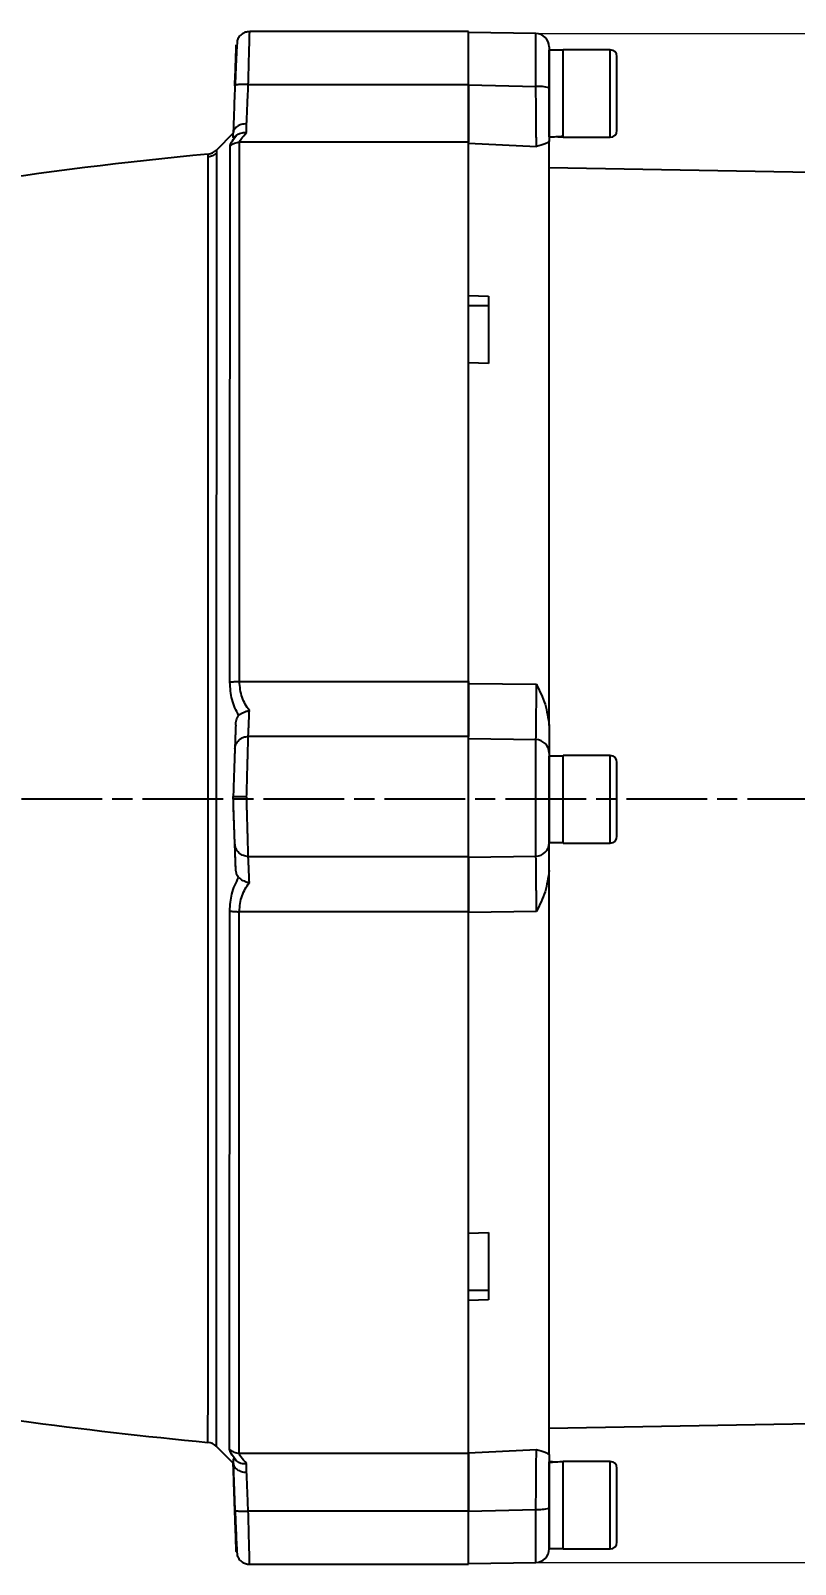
# Model space of a CAD drawing. Header units: millimetres. Extents: x 2063 to 4500, y 825 to 2548.
# Drawn here: x 3894.7 to 4008.5, y 2135.4 to 2363.5 of the extents above; entities that cross this region are included whole.
import ezdxf

# ---------------------------------------------------------------- set-up
doc = ezdxf.new("R2010")
doc.units = ezdxf.units.MM
doc.linetypes.add('AM_ISO08W050', pattern=[18, 12, -1.5, 3, -1.5])
doc.layers.add('AM_5', color=3, linetype='Continuous', lineweight=25)
doc.layers.add('AM_7', color=4, linetype='AM_ISO08W050', lineweight=25)
doc.styles.add('SLDTEXTSTYLE1', font='txt.shx', dxfattribs={"width": 0.7, "bigfont": 'gbcbig.shx'})
doc.dimstyles.new('SLDDIMSTYLE12$0', dxfattribs={"dimtxt": 12, "dimasz": 10, "dimexe": 0, "dimexo": 0.0625, "dimgap": 0.875, "dimtad": 1, "dimdec": 1, "dimlfac": 1.8, "dimrnd": 1e-09, "dimzin": 12, "dimdsep": 46, "dimtxsty": 'SLDTEXTSTYLE1', "dimcen": 0.09, "dimdle": 8.16, "dimclrd": 3, "dimclre": 3, "dimadec": 0, "dimazin": 3, "dimtfac": 1, "dimtdec": 1, "dimtofl": 0, "dimtmove": 0, "dimatfit": 3, "dimfxl": 0, "dimfrac": 2, "dimtolj": 1, "dimlwd": 5, "dimlwe": 5, "dimarcsym": 0})

# ---------------------------------------------------------------- blocks, each defined once
blk = doc.blocks.new('*D52')
at = {"layer": 'AM_5', "color": 3, "lineweight": 5, "transparency": 16777216}
blk.add_line((3969.92, 2363.07), (4157.49, 2363.07), dxfattribs=at)
at = {"layer": 'AM_5', "color": 3, "linetype": 'Continuous', "lineweight": 5, "transparency": 16777216}
for p, q in [((4157.49, 2353.07), (4157.49, 2145.64)), ((3969.92, 2135.64), (4157.49, 2135.64))]:
    blk.add_line(p, q, dxfattribs=at)
at = {"layer": 'AM_5', "color": 3, "transparency": 16777216}
for points in [[(4155.82, 2353.07), (4159.15, 2353.07), (4157.49, 2363.07)], [(4155.82, 2145.64), (4159.15, 2145.64), (4157.49, 2135.64)]]:
    blk.add_solid(points, dxfattribs=at)
at = {"layer": 'Defpoints', "color": 0, "transparency": 16777216}
for p in [(3969.86, 2363.07), (3969.86, 2135.64), (4157.49, 2135.64)]:
    blk.add_point(p, dxfattribs=at)
at = {"layer": 'AM_5', "color": 0, "transparency": 16777216, "insert": (4150.61, 2249.36), "char_height": 12, "attachment_point": 5, "rotation": 90, "style": 'SLDTEXTSTYLE1'}
blk.add_mtext('\\A1;230', dxfattribs=at)

msp = doc.modelspace()

# ---------------------------------------------------------------- linework, layer by layer
at = {"color": 7, "linetype": 'Continuous', "lineweight": 25}
for p, q in [((3959.824, 2363.357), (3927.282, 2363.357)), ((3969.859, 2363.073), (3959.824, 2363.248)), ((3969.859, 2355.178), (3969.859, 2363.073)), ((3973.924, 2360.592), (3971.824, 2360.592)), ((3971.824, 2347.712), (3971.824, 2360.592)), ((3980.924, 2360.652), (3973.924, 2360.652)), ((3973.924, 2347.652), (3973.924, 2360.652)), ((3973.924, 2347.827), (3973.924, 2360.57)), ((3980.924, 2347.652), (3980.924, 2360.652)), ((3925.138, 2355.352), (3925.071, 2355.311)), ((3927.069, 2355.493), (3959.824, 2355.493)), ((3959.824, 2355.428), (3969.859, 2355.178)), ((3924.824, 2348.232), (3922.32, 2345.726)), ((3924.824, 2347.638), (3924.824, 2348.255)), ((3926.824, 2348.333), (3926.824, 2349.643)), ((3973.924, 2347.652), (3980.924, 2347.652)), ((3959.824, 2346.902), (3925.778, 2346.902)), ((3959.824, 2346.777), (3969.928, 2346.26)), ((4101.35, 2340.836), (3971.824, 2343.098)), ((3959.824, 2324.107), (3962.824, 2323.995)), ((3962.824, 2322.572), (3959.824, 2322.572)), ((3962.824, 2314), (3959.824, 2314.112)), ((3925.743, 2266.69), (3959.823, 2266.69)), ((3959.823, 2266.386), (3969.928, 2266.266)), ((3959.823, 2258.515), (3927.067, 2258.515)), ((3959.823, 2258.183), (3969.858, 2258.034)), ((3969.858, 2240.681), (3969.858, 2258.034)), ((3973.923, 2255.592), (3971.823, 2255.592)), ((3971.823, 2242.712), (3971.823, 2255.592)), ((3980.923, 2255.652), (3973.923, 2255.652)), ((3973.923, 2242.652), (3973.923, 2255.652)), ((3973.923, 2242.712), (3973.923, 2255.592)), ((3980.923, 2242.652), (3980.923, 2255.652)), ((3924.823, 2249.597), (3924.823, 2249.569)), ((3971.823, 2242.712), (3973.923, 2242.712)), ((3973.923, 2242.652), (3980.923, 2242.652)), ((3927.067, 2240.654), (3959.823, 2240.654)), ((3959.823, 2240.532), (3969.858, 2240.681)), ((3959.823, 2232.442), (3925.729, 2232.443)), ((3969.928, 2232.449), (3959.823, 2232.33)), ((3959.823, 2184.603), (3962.823, 2184.715)), ((3962.823, 2174.72), (3959.823, 2174.608)), ((3959.823, 2169.434), (3959.823, 2174.608)), ((3959.94, 2176.143), (3962.823, 2176.143)), ((3971.823, 2155.617), (4101.349, 2157.877)), ((3921.075, 2153.501), (3921.075, 2153.501)), ((3922.297, 2152.929), (3924.828, 2150.394)), ((3922.301, 2152.925), (3924.823, 2150.4)), ((3922.301, 2152.925), (3922.302, 2152.923)), ((3925.694, 2151.887), (3959.823, 2151.887)), ((3959.823, 2151.938), (3969.927, 2152.455)), ((3924.823, 2151.028), (3924.823, 2150.425)), ((3924.823, 2150.404), (3924.823, 2150.425)), ((3924.823, 2150.381), (3924.823, 2150.401)), ((3924.823, 2150.4), (3924.823, 2150.4)), ((3924.823, 2150.4), (3924.823, 2150.4)), ((3924.823, 2150.374), (3924.823, 2150.381)), ((3971.823, 2150.477), (3971.823, 2150.592)), ((3971.823, 2137.712), (3971.823, 2150.477)), ((3980.923, 2150.652), (3973.923, 2150.652)), ((3973.923, 2144.152), (3973.923, 2150.652)), ((3973.923, 2137.712), (3973.923, 2150.59)), ((3980.923, 2144.152), (3980.923, 2150.652)), ((3925.067, 2143.435), (3925.134, 2143.394)), ((3959.823, 2143.26), (3927.065, 2143.261)), ((3959.823, 2143.287), (3969.858, 2143.537)), ((3969.858, 2135.642), (3969.858, 2143.537)), ((3973.923, 2137.652), (3973.923, 2144.152)), ((3980.923, 2137.652), (3980.923, 2144.152)), ((3971.823, 2137.712), (3973.923, 2137.712)), ((3959.823, 2135.467), (3969.858, 2135.642)), ((3973.923, 2137.652), (3980.923, 2137.652)), ((3927.279, 2135.358), (3959.823, 2135.358))]:
    msp.add_line(p, q, dxfattribs=at)
at = {"color": 7, "linetype": 'Continuous', "lineweight": 25, "flags": 128}
msp.add_lwpolyline([(3926.823, 2149.057), (3926.823, 2149.236), (3926.823, 2149.41), (3926.823, 2149.58), (3926.823, 2149.745), (3926.823, 2149.905), (3926.823, 2150.06), (3926.823, 2150.209), (3926.823, 2150.353)], dxfattribs=at)
at = {"color": 7, "linetype": 'Continuous', "lineweight": 25}
for centre, radius, start, end in [((3969.824, 2361.073), 2, 359.99969, 88.99969), ((3980.924, 2359.652), 1, 359.99969, 89.99969), ((3970.34, 2349.849), 5.35, 73.89589, 95.15802), ((3980.924, 2348.652), 1, 269.99969, 359.99969), ((3920.904, 2347.139), 2, 275.4893, 315.06662), ((3983.934, 1691.263), 656.897, 95.489386, 101.924805), ((3969.828, 2256.039), 1.995, 0.12453, 89.12989), ((3980.923, 2254.652), 1, 359.99969, 89.99969), ((3969.828, 2242.676), 1.995, 270.86948, 359.87485), ((3980.923, 2243.652), 1, 269.99969, 359.99969), ((3982.646, 2807.506), 656.897, 259.692209, 264.621686), ((3920.887, 2151.51), 2, 45.01628, 84.62182), ((3920.887, 2151.51), 2, 44.96902, 84.62197), ((3980.923, 2149.652), 1, 359.99969, 89.99969), ((3970.339, 2148.866), 5.35, 264.84135, 286.10349), ((3980.923, 2138.652), 1, 269.99969, 359.99969), ((3969.823, 2137.642), 2, 270.99969, 359.99969)]:
    msp.add_arc(centre, radius, start, end, dxfattribs=at)
for centre, major_axis, ratio, start_param, end_param in [((3971.824, 2354.152), (11.154, 0), 0.5773503, 4.712389, 4.9017857), ((3973.924, 2354.152), (11.154, 0), 0.5773503, 4.6181163, 4.712389), ((3924.946, 2245.854), (-3.458, 99.039), 0.0000745, 4.6429335, 4.7499054), ((3921.486, 2245.976), (-3.337, 95.576), 0.0000745, 3.1448209, 3.1516235), ((3971.823, 2144.152), (11.154, 0), 0.5773503, 1.4765235, 1.5707963), ((3973.923, 2144.152), (11.154, 0), 0.5773503, 1.5707963, 1.760193)]:
    msp.add_ellipse(centre, major_axis=major_axis, ratio=ratio, start_param=start_param, end_param=end_param, dxfattribs=at)
for points, knots in [([(3925.448, 2362.152), (3925.432, 2362.026), (3925.4, 2361.777), (3925.316, 2360.205), (3925.215, 2358.007), (3925.141, 2356.235), (3925.104, 2355.354)], [0, 0, 0, 0, 0.254696, 0.5062842, 0.7546307, 1, 1, 1, 1]), ([(3925.172, 2358.195), (3925.182, 2358.464), (3925.218, 2359.508), (3925.253, 2360.505), (3925.28, 2361.279), (3925.282, 2361.35), (3925.283, 2361.392)], [0, 0, 0, 0, 0.1366129, 0.5304212, 0.7239462, 1, 1, 1, 1]), ([(3927.361, 2363.356), (3927.174, 2363.348), (3926.783, 2363.331), (3926.227, 2363.089), (3925.741, 2362.694), (3925.544, 2362.328), (3925.446, 2362.147)], [0, 0, 0, 0, 0.2333499, 0.484891, 0.744508, 1, 1, 1, 1]), ([(3927.069, 2355.493), (3927.085, 2356.093), (3927.116, 2357.232), (3927.167, 2359.125), (3927.208, 2360.601), (3927.237, 2361.661), (3927.253, 2362.268), (3927.274, 2363.01), (3927.288, 2363.522), (3927.283, 2363.334), (3927.282, 2363.323)], [0, 0, 0, 0, 0.1406686, 0.2673929, 0.4783479, 0.5663563, 0.6529404, 0.7381007, 0.9838874, 1, 1, 1, 1]), ([(3959.824, 2355.493), (3959.824, 2356.556), (3959.824, 2358.681), (3959.824, 2361.25), (3959.824, 2363.019), (3959.824, 2363.242), (3959.824, 2363.354)], [0, 0, 0, 0, 0.25036608, 0.50073216, 0.75109823, 1, 1, 1, 1]), ([(3981.924, 2354.152), (3981.924, 2354.844), (3981.924, 2355.908), (3981.924, 2357.189), (3981.924, 2358.07), (3981.924, 2358.78), (3981.924, 2359.466), (3981.924, 2359.579), (3981.924, 2359.652)], [0, 0, 0, 0, 0.2394568, 0.3683607, 0.5, 0.6316393, 0.7605432, 1, 1, 1, 1]), ([(3925.07, 2355.281), (3925.096, 2356.022), (3925.133, 2357.076), (3925.163, 2357.939), (3925.172, 2358.195)], [0, 0, 0, 0, 0.7030079, 1, 1, 1, 1]), ([(3925.07, 2355.311), (3925.052, 2354.789), (3925.017, 2353.773), (3924.967, 2352.351), (3924.899, 2350.404), (3924.855, 2349.159), (3924.824, 2348.273)], [0, 0, 0, 0, 0.1983107, 0.386023, 0.5632417, 1, 1, 1, 1]), ([(3927.069, 2355.493), (3926.818, 2355.498), (3926.433, 2355.507), (3925.968, 2355.491), (3925.648, 2355.47), (3925.393, 2355.438), (3925.189, 2355.4), (3925.155, 2355.368), (3925.138, 2355.352)], [0, 0, 0, 0, 0.2702959, 0.4157421, 0.5642569, 0.7127719, 0.8582187, 1, 1, 1, 1]), ([(3926.824, 2349.643), (3926.856, 2350.392), (3926.907, 2351.589), (3926.992, 2353.642), (3927.043, 2354.856), (3927.069, 2355.493)], [0, 0, 0, 0, 0.442556, 0.7070771, 1, 1, 1, 1]), ([(3959.824, 2346.777), (3959.824, 2347.058), (3959.824, 2347.62), (3959.824, 2349.638), (3959.824, 2352.288), (3959.824, 2354.38), (3959.824, 2355.428)], [0, 0, 0, 0, 0.2500466, 0.4994486, 0.7493959, 1, 1, 1, 1]), ([(3969.928, 2346.26), (3969.928, 2346.535), (3969.927, 2346.906), (3969.922, 2347.861), (3969.917, 2348.539), (3969.912, 2349.354), (3969.902, 2350.373), (3969.889, 2351.684), (3969.876, 2353.314), (3969.865, 2354.537), (3969.859, 2355.178)], [0, 0, 0, 0, 0.24428957, 0.32903605, 0.41448985, 0.50012501, 0.59799237, 0.71577027, 0.85107242, 1, 1, 1, 1]), ([(3971.824, 2354.99), (3971.824, 2354.23), (3971.824, 2352.715), (3971.824, 2350.587), (3971.824, 2348.63), (3971.824, 2347.565), (3971.824, 2347.031)], [0, 0, 0, 0, 0.2507669, 0.5000113, 0.749245, 1, 1, 1, 1]), ([(3981.924, 2348.652), (3981.924, 2348.726), (3981.924, 2348.839), (3981.924, 2349.524), (3981.924, 2350.234), (3981.924, 2351.115), (3981.924, 2352.396), (3981.924, 2353.46), (3981.924, 2354.152)], [0, 0, 0, 0, 0.2394568, 0.3683607, 0.5, 0.6316393, 0.7605432, 1, 1, 1, 1]), ([(3924.363, 2346.324), (3924.403, 2346.487), (3924.488, 2346.827), (3925.011, 2347.527), (3925.284, 2347.893)], [0, 0, 0, 0, 0.4772622, 1, 1, 1, 1]), ([(3926.824, 2349.643), (3926.679, 2349.638), (3926.391, 2349.628), (3925.965, 2349.527), (3925.58, 2349.362), (3925.266, 2349.144), (3925.033, 2348.891), (3924.867, 2348.601), (3924.839, 2348.385), (3924.824, 2348.273)], [0, 0, 0, 0, 0.14037969, 0.27934696, 0.43421745, 0.57550646, 0.70514845, 0.84665009, 1, 1, 1, 1]), ([(3925.284, 2347.893), (3925.229, 2347.844), (3925.097, 2347.729), (3924.931, 2347.616), (3924.838, 2347.587), (3924.828, 2347.623), (3924.824, 2347.638)], [0, 0, 0, 0, 0.1458908, 0.3468199, 0.7287309, 1, 1, 1, 1]), ([(3925.284, 2347.893), (3925.381, 2347.969), (3925.581, 2348.127), (3925.944, 2348.27), (3926.363, 2348.356), (3926.657, 2348.341), (3926.824, 2348.333)], [0, 0, 0, 0, 0.2395315, 0.4944886, 0.7142619, 1, 1, 1, 1]), ([(3925.778, 2346.902), (3925.831, 2347.059), (3925.938, 2347.375), (3926.527, 2348.012), (3926.824, 2348.333)], [0, 0, 0, 0, 0.4963659, 1, 1, 1, 1]), ([(3922.32, 2345.716), (3922.32, 2345.721), (3922.32, 2345.726), (3922.32, 2345.275), (3922.32, 2345.271)], [0, 0, 0, 0, 0.9916131, 1, 1, 1, 1]), ([(3924.329, 2266.588), (3924.33, 2269.323), (3924.332, 2274.699), (3924.335, 2282.413), (3924.338, 2289.645), (3924.341, 2296.365), (3924.344, 2302.567), (3924.347, 2309.126), (3924.35, 2315.784), (3924.353, 2322.253), (3924.356, 2327.692), (3924.358, 2332.192), (3924.36, 2335.851), (3924.361, 2338.776), (3924.362, 2341.068), (3924.363, 2342.986), (3924.364, 2344.488), (3924.364, 2345.6), (3924.363, 2346.106), (3924.363, 2346.324)], [0, 0, 0, 0, 0.069544, 0.1366662, 0.2013664, 0.2636441, 0.3234991, 0.380931, 0.462516, 0.5386511, 0.6093347, 0.6745656, 0.7343428, 0.7886652, 0.8375319, 0.880942, 0.9303299, 0.9700165, 1, 1, 1, 1]), ([(3924.363, 2346.324), (3924.461, 2346.41), (3924.657, 2346.583), (3925.01, 2346.763), (3925.388, 2346.881), (3925.649, 2346.895), (3925.778, 2346.902)], [0, 0, 0, 0, 0.24911197, 0.50206826, 0.75396005, 1, 1, 1, 1]), ([(3925.743, 2266.69), (3925.745, 2269.646), (3925.747, 2275.494), (3925.751, 2283.92), (3925.754, 2291.9), (3925.757, 2300.178), (3925.761, 2308.542), (3925.764, 2316.714), (3925.767, 2323.88), (3925.77, 2330.039), (3925.772, 2335.212), (3925.774, 2339.442), (3925.776, 2342.76), (3925.777, 2345.293), (3925.777, 2346.373), (3925.778, 2346.902)], [0, 0, 0, 0, 0.0747451, 0.1478589, 0.2193413, 0.2891922, 0.3797685, 0.467446, 0.5522244, 0.6341035, 0.7130829, 0.7891626, 0.8623421, 0.9326213, 1, 1, 1, 1]), ([(3959.824, 2334.245), (3959.824, 2334.333), (3959.824, 2336.049), (3959.824, 2338.764), (3959.824, 2342.274), (3959.824, 2345.011), (3959.824, 2346.188), (3959.824, 2346.777)], [0, 0, 0, 0, 0.0131855, 0.2598891, 0.5065928, 0.7532964, 1, 1, 1, 1]), ([(3971.824, 2347.031), (3971.678, 2346.911), (3971.386, 2346.67), (3970.416, 2346.397), (3969.928, 2346.26)], [0, 0, 0, 0, 0.4975573, 1, 1, 1, 1]), ([(3921.075, 2153.501), (3921.075, 2153.591), (3921.075, 2153.771), (3921.075, 2155.118), (3921.075, 2157.283), (3921.076, 2160.365), (3921.076, 2164.348), (3921.076, 2168.057), (3921.077, 2170.9), (3921.077, 2172.532), (3921.077, 2174.235), (3921.077, 2176.01), (3921.077, 2177.854), (3921.078, 2179.768), (3921.078, 2182.654), (3921.078, 2186.829), (3921.079, 2192.693), (3921.08, 2199.558), (3921.081, 2206.503), (3921.082, 2213.275), (3921.082, 2219.645), (3921.083, 2226.495), (3921.083, 2233.807), (3921.084, 2241.553), (3921.085, 2249.568), (3921.086, 2257.573), (3921.086, 2265.288), (3921.087, 2272.573), (3921.088, 2279.4), (3921.088, 2285.751), (3921.089, 2291.837), (3921.09, 2297.608), (3921.09, 2303.02), (3921.091, 2306.88), (3921.091, 2309.435), (3921.091, 2310.88), (3921.092, 2312.266), (3921.092, 2313.594), (3921.092, 2314.865), (3921.092, 2316.081), (3921.092, 2319.198), (3921.093, 2323.922), (3921.093, 2329.647), (3921.094, 2334.491), (3921.094, 2338.436), (3921.095, 2341.482), (3921.095, 2343.613), (3921.095, 2344.923), (3921.095, 2345.073), (3921.095, 2345.148)], [0, 0, 0, 0, 0.0296529, 0.0597596, 0.0903203, 0.121335, 0.1528036, 0.1847262, 0.1939339, 0.2031788, 0.2124607, 0.2217798, 0.231136, 0.2405293, 0.2499597, 0.2723294, 0.297237, 0.3246821, 0.3546643, 0.3760668, 0.3985975, 0.4222564, 0.4470433, 0.4729582, 0.5000012, 0.5269362, 0.5527631, 0.5774817, 0.6010919, 0.6235936, 0.6449867, 0.6676297, 0.6888821, 0.7087436, 0.7151195, 0.7213375, 0.7273978, 0.7333003, 0.739045, 0.7446319, 0.750061, 0.7827354, 0.8150007, 0.8468569, 0.878304, 0.9093419, 0.9399706, 0.97019, 1, 1, 1, 1]), ([(3922.326, 2345.281), (3922.147, 2345.13), (3921.788, 2344.829), (3921.326, 2344.742), (3921.095, 2344.699)], [0, 0, 0, 0, 0.4999289, 1, 1, 1, 1]), ([(3922.32, 2345.271), (3922.32, 2344.883), (3922.32, 2344.103), (3922.319, 2341.775), (3922.319, 2338.618), (3922.319, 2334.584), (3922.318, 2329.734), (3922.318, 2324.109), (3922.317, 2317.764), (3922.316, 2310.761), (3922.316, 2303.167), (3922.315, 2295.054), (3922.314, 2286.501), (3922.313, 2277.591), (3922.312, 2268.408), (3922.311, 2259.042), (3922.31, 2249.583), (3922.309, 2240.12), (3922.309, 2230.747), (3922.308, 2221.552), (3922.307, 2212.625), (3922.306, 2204.05), (3922.305, 2195.912), (3922.304, 2188.287), (3922.304, 2181.25), (3922.303, 2174.868), (3922.303, 2169.203), (3922.302, 2164.309), (3922.302, 2160.233), (3922.301, 2157.011), (3922.301, 2154.695), (3922.301, 2153.223), (3922.301, 2153.024), (3922.301, 2152.925)], [0, 0, 0, 0, 0.0319997, 0.0642664, 0.0965331, 0.1287997, 0.1610664, 0.1933331, 0.2255998, 0.2578664, 0.2901331, 0.3223998, 0.3546665, 0.3869332, 0.4191998, 0.4514665, 0.4837332, 0.5159999, 0.5482665, 0.5805332, 0.6127999, 0.6450666, 0.6773332, 0.7095999, 0.7418666, 0.7741333, 0.8063999, 0.8386666, 0.8709333, 0.9032, 0.9354666, 0.9677333, 1, 1, 1, 1]), ([(3959.824, 2324.107), (3959.824, 2326.052), (3959.824, 2328.095), (3959.824, 2329.795), (3959.824, 2329.876)], [0, 0, 0, 0, 0.9523312, 1, 1, 1, 1]), ([(3959.824, 2314.024), (3959.824, 2315.287), (3959.824, 2318.302), (3959.824, 2321.002), (3959.824, 2322.572)], [0, 0, 0, 0, 0.41880945, 1, 1, 1, 1]), ([(3924.329, 2266.588), (3924.425, 2266.603), (3924.621, 2266.633), (3924.973, 2266.665), (3925.352, 2266.686), (3925.614, 2266.689), (3925.743, 2266.69)], [0, 0, 0, 0, 0.2475722, 0.5, 0.7524278, 1, 1, 1, 1]), ([(3925.634, 2261.626), (3925.255, 2262.385), (3924.518, 2263.86), (3924.391, 2265.697), (3924.329, 2266.588)], [0, 0, 0, 0, 0.5146876, 1, 1, 1, 1]), ([(3927.229, 2262.37), (3926.812, 2262.993), (3925.986, 2264.225), (3925.824, 2265.874), (3925.743, 2266.69)], [0, 0, 0, 0, 0.5050283, 1, 1, 1, 1]), ([(3959.823, 2258.183), (3959.823, 2258.41), (3959.823, 2258.862), (3959.823, 2260.74), (3959.823, 2263.285), (3959.823, 2265.351), (3959.823, 2266.386)], [0, 0, 0, 0, 0.25006523, 0.49944561, 0.74938637, 1, 1, 1, 1]), ([(3969.858, 2258.034), (3969.864, 2258.131), (3969.875, 2258.315), (3969.887, 2258.917), (3969.898, 2259.532), (3969.905, 2260.074), (3969.917, 2261.169), (3969.926, 2263.128), (3969.927, 2265.235), (3969.928, 2266.266)], [0, 0, 0, 0, 0.1490589, 0.284486, 0.365253, 0.4374072, 0.5004523, 0.7554674, 1, 1, 1, 1]), ([(3969.928, 2266.266), (3970.415, 2265.295), (3971.385, 2263.362), (3971.678, 2261.215), (3971.823, 2260.147)], [0, 0, 0, 0, 0.5024427, 1, 1, 1, 1]), ([(3925.193, 2260.166), (3925.214, 2260.436), (3925.245, 2260.84), (3925.409, 2261.317), (3925.54, 2261.531), (3925.619, 2261.611), (3925.634, 2261.626)], [0, 0, 0, 0, 0.5019977, 0.7519527, 0.9535485, 1, 1, 1, 1]), ([(3925.634, 2261.626), (3925.732, 2261.709), (3925.934, 2261.882), (3926.325, 2262.096), (3926.765, 2262.271), (3927.074, 2262.337), (3927.229, 2262.37)], [0, 0, 0, 0, 0.2386671, 0.4926942, 0.7442037, 1, 1, 1, 1]), ([(3927.067, 2258.515), (3927.072, 2258.625), (3927.082, 2258.849), (3927.116, 2259.651), (3927.163, 2260.793), (3927.207, 2261.838), (3927.229, 2262.37)], [0, 0, 0, 0, 0.2356127, 0.4808109, 0.7356041, 1, 1, 1, 1]), ([(3925.193, 2260.166), (3925.178, 2259.714), (3925.146, 2258.808), (3925.109, 2257.762), (3925.081, 2256.957), (3925.073, 2256.719), (3925.068, 2256.6)], [0, 0, 0, 0, 0.2423696, 0.4853152, 0.7431963, 1, 1, 1, 1]), ([(3971.823, 2260.147), (3971.823, 2259.594), (3971.823, 2258.493), (3971.823, 2257.273), (3971.823, 2256.387), (3971.823, 2256.158), (3971.823, 2256.043)], [0, 0, 0, 0, 0.250755, 0.4999887, 0.7492331, 1, 1, 1, 1]), ([(3925.068, 2256.6), (3925.062, 2256.406), (3925.048, 2256.02), (3924.99, 2254.36), (3924.912, 2252.15), (3924.853, 2250.448), (3924.823, 2249.597)], [0, 0, 0, 0, 0.2501088, 0.5000493, 0.7500207, 1, 1, 1, 1]), ([(3925.068, 2256.6), (3925.104, 2256.844), (3925.177, 2257.35), (3925.645, 2257.994), (3926.309, 2258.435), (3926.821, 2258.489), (3927.067, 2258.515)], [0, 0, 0, 0, 0.2409388, 0.5005407, 0.7598409, 1, 1, 1, 1]), ([(3926.825, 2249.601), (3926.845, 2250.347), (3926.879, 2251.602), (3926.935, 2253.654), (3926.993, 2255.804), (3927.047, 2257.795), (3927.061, 2258.28), (3927.067, 2258.515)], [0, 0, 0, 0, 0.17216565, 0.28957594, 0.50053694, 0.75812355, 1, 1, 1, 1]), ([(3959.823, 2245.152), (3959.823, 2245.563), (3959.823, 2246.877), (3959.823, 2249.622), (3959.823, 2252.853), (3959.823, 2255.671), (3959.823, 2257.777), (3959.823, 2258.269), (3959.823, 2258.515)], [0, 0, 0, 0, 0.0834594, 0.2667675, 0.4500756, 0.6333838, 0.8166919, 1, 1, 1, 1]), ([(3981.923, 2243.652), (3981.923, 2243.726), (3981.923, 2243.839), (3981.923, 2244.524), (3981.923, 2245.234), (3981.923, 2246.115), (3981.923, 2247.396), (3981.923, 2249.152), (3981.923, 2250.908), (3981.923, 2252.189), (3981.923, 2253.07), (3981.923, 2253.78), (3981.923, 2254.466), (3981.923, 2254.579), (3981.923, 2254.652)], [0, 0, 0, 0, 0.1197284, 0.1841803, 0.25, 0.3158197, 0.3802716, 0.5, 0.6197284, 0.6841803, 0.75, 0.8158197, 0.8802716, 1, 1, 1, 1]), ([(3924.823, 2249.597), (3924.843, 2249.598), (3924.876, 2249.599), (3925.094, 2249.6), (3925.362, 2249.6), (3925.707, 2249.6), (3926.188, 2249.6), (3926.574, 2249.601), (3926.825, 2249.601)], [0, 0, 0, 0, 0.2060336, 0.3367467, 0.4847907, 0.6326865, 0.7619928, 1, 1, 1, 1]), ([(3925.068, 2242.568), (3925.061, 2242.767), (3925.048, 2243.164), (3924.989, 2244.838), (3924.912, 2247.052), (3924.853, 2248.749), (3924.823, 2249.597)], [0, 0, 0, 0, 0.2517027, 0.5016332, 0.7507978, 1, 1, 1, 1]), ([(3927.067, 2240.654), (3927.06, 2240.895), (3927.047, 2241.391), (3926.993, 2243.401), (3926.935, 2245.559), (3926.878, 2247.608), (3926.845, 2248.858), (3926.825, 2249.601)], [0, 0, 0, 0, 0.2427621, 0.5013465, 0.7114494, 0.8284362, 1, 1, 1, 1]), ([(3971.823, 2238.568), (3971.823, 2239.121), (3971.823, 2240.222), (3971.823, 2241.442), (3971.823, 2242.328), (3971.823, 2242.557), (3971.823, 2242.672)], [0, 0, 0, 0, 0.250755, 0.4999887, 0.7492331, 1, 1, 1, 1]), ([(3927.067, 2240.654), (3926.821, 2240.68), (3926.309, 2240.735), (3925.645, 2241.175), (3925.177, 2241.818), (3925.104, 2242.325), (3925.068, 2242.568)], [0, 0, 0, 0, 0.2401596, 0.4994595, 0.7590609, 1, 1, 1, 1]), ([(3925.193, 2238.981), (3925.177, 2239.443), (3925.145, 2240.368), (3925.108, 2241.417), (3925.081, 2242.21), (3925.072, 2242.449), (3925.068, 2242.568)], [0, 0, 0, 0, 0.2474466, 0.4951672, 0.7474842, 1, 1, 1, 1]), ([(3927.229, 2236.782), (3927.206, 2237.315), (3927.163, 2238.36), (3927.116, 2239.506), (3927.081, 2240.313), (3927.072, 2240.542), (3927.067, 2240.654)], [0, 0, 0, 0, 0.26432, 0.5190878, 0.7643113, 1, 1, 1, 1]), ([(3959.823, 2232.33), (3959.823, 2233.362), (3959.823, 2235.424), (3959.823, 2237.968), (3959.823, 2239.849), (3959.823, 2240.304), (3959.823, 2240.532)], [0, 0, 0, 0, 0.2500466, 0.4994486, 0.7493959, 1, 1, 1, 1]), ([(3969.928, 2232.449), (3969.927, 2233.483), (3969.926, 2234.876), (3969.921, 2236.41), (3969.917, 2237.29), (3969.911, 2238.129), (3969.901, 2238.955), (3969.889, 2239.738), (3969.875, 2240.4), (3969.864, 2240.584), (3969.858, 2240.681)], [0, 0, 0, 0, 0.2442896, 0.329036, 0.4144898, 0.500125, 0.5979924, 0.7157703, 0.8510724, 1, 1, 1, 1]), ([(3925.632, 2237.528), (3925.569, 2237.604), (3925.42, 2237.784), (3925.249, 2238.294), (3925.215, 2238.714), (3925.193, 2238.981)], [0, 0, 0, 0, 0.2096697, 0.4969081, 1, 1, 1, 1]), ([(3971.823, 2238.568), (3971.678, 2237.5), (3971.385, 2235.353), (3970.415, 2233.42), (3969.928, 2232.449)], [0, 0, 0, 0, 0.49755733, 1, 1, 1, 1]), ([(3924.314, 2232.543), (3924.373, 2233.412), (3924.5, 2235.257), (3925.24, 2236.743), (3925.632, 2237.528)], [0, 0, 0, 0, 0.4710631, 1, 1, 1, 1]), ([(3925.632, 2237.528), (3925.72, 2237.452), (3925.904, 2237.293), (3926.242, 2237.1), (3926.682, 2236.905), (3927.018, 2236.83), (3927.229, 2236.782)], [0, 0, 0, 0, 0.2180112, 0.4512605, 0.6551007, 1, 1, 1, 1]), ([(3925.729, 2232.443), (3925.811, 2233.263), (3925.976, 2234.919), (3926.808, 2236.157), (3927.229, 2236.782)], [0, 0, 0, 0, 0.4949431, 1, 1, 1, 1]), ([(3924.279, 2152.464), (3924.28, 2153.005), (3924.28, 2154.11), (3924.281, 2156.684), (3924.283, 2160.041), (3924.285, 2164.305), (3924.287, 2169.504), (3924.289, 2175.678), (3924.293, 2182.842), (3924.296, 2190.995), (3924.3, 2199.322), (3924.303, 2207.55), (3924.306, 2215.471), (3924.31, 2223.824), (3924.313, 2229.616), (3924.314, 2232.543)], [0, 0, 0, 0, 0.0678553, 0.1385233, 0.2120041, 0.2882979, 0.3674046, 0.4493245, 0.5340576, 0.6216041, 0.7119641, 0.781597, 0.8528139, 0.9256148, 1, 1, 1, 1]), ([(3924.314, 2232.543), (3924.412, 2232.529), (3924.608, 2232.498), (3924.962, 2232.467), (3925.34, 2232.446), (3925.6, 2232.444), (3925.729, 2232.443)], [0, 0, 0, 0, 0.2497399, 0.5029105, 0.7545831, 1, 1, 1, 1]), ([(3925.694, 2151.887), (3925.695, 2152.426), (3925.695, 2153.529), (3925.696, 2156.096), (3925.698, 2159.448), (3925.7, 2163.711), (3925.702, 2168.918), (3925.705, 2175.109), (3925.708, 2182.306), (3925.711, 2190.507), (3925.715, 2198.895), (3925.718, 2207.193), (3925.721, 2215.189), (3925.725, 2223.628), (3925.727, 2229.483), (3925.729, 2232.443)], [0, 0, 0, 0, 0.067352, 0.1376094, 0.210772, 0.2868395, 0.3658117, 0.4476884, 0.5324692, 0.620154, 0.7107424, 0.7806056, 0.8521029, 0.9252344, 1, 1, 1, 1]), ([(3959.823, 2176.143), (3959.823, 2177.713), (3959.823, 2180.413), (3959.823, 2183.428), (3959.823, 2184.691)], [0, 0, 0, 0, 0.5811906, 1, 1, 1, 1]), ([(3959.823, 2151.938), (3959.823, 2152.525), (3959.823, 2153.699), (3959.823, 2156.463), (3959.823, 2159.794), (3959.823, 2162.59), (3959.823, 2163.941)], [0, 0, 0, 0, 0.2540651, 0.5081301, 0.7621952, 1, 1, 1, 1]), ([(3925.274, 2150.782), (3924.979, 2151.175), (3924.415, 2151.925), (3924.323, 2152.29), (3924.279, 2152.464)], [0, 0, 0, 0, 0.5227417, 1, 1, 1, 1]), ([(3924.279, 2152.464), (3924.376, 2152.379), (3924.572, 2152.207), (3924.924, 2152.026), (3925.303, 2151.908), (3925.565, 2151.894), (3925.694, 2151.887)], [0, 0, 0, 0, 0.2475715, 0.5, 0.7524285, 1, 1, 1, 1]), ([(3926.823, 2150.353), (3926.503, 2150.697), (3925.869, 2151.379), (3925.752, 2151.718), (3925.694, 2151.887)], [0, 0, 0, 0, 0.5038209, 1, 1, 1, 1]), ([(3959.823, 2143.287), (3959.823, 2144.333), (3959.823, 2146.421), (3959.823, 2149.07), (3959.823, 2151.091), (3959.823, 2151.655), (3959.823, 2151.938)], [0, 0, 0, 0, 0.2500652, 0.4994456, 0.7493864, 1, 1, 1, 1]), ([(3969.858, 2143.537), (3969.863, 2144.178), (3969.875, 2145.401), (3969.887, 2146.881), (3969.897, 2147.969), (3969.905, 2148.736), (3969.916, 2150.023), (3969.925, 2151.603), (3969.927, 2152.175), (3969.927, 2152.455)], [0, 0, 0, 0, 0.1490589, 0.284486, 0.365253, 0.4374072, 0.5004523, 0.7554674, 1, 1, 1, 1]), ([(3969.927, 2152.455), (3970.415, 2152.318), (3971.385, 2152.045), (3971.677, 2151.804), (3971.823, 2151.684)], [0, 0, 0, 0, 0.5024427, 1, 1, 1, 1]), ([(3971.823, 2151.684), (3971.823, 2151.15), (3971.823, 2150.085), (3971.823, 2148.128), (3971.823, 2146), (3971.823, 2144.485), (3971.823, 2143.725)], [0, 0, 0, 0, 0.250755, 0.4999887, 0.7492331, 1, 1, 1, 1]), ([(3924.823, 2151.028), (3924.836, 2151.054), (3924.855, 2151.089), (3925.018, 2150.993), (3925.145, 2150.896), (3925.241, 2150.811), (3925.274, 2150.782)], [0, 0, 0, 0, 0.5401867, 0.7445987, 0.9130344, 1, 1, 1, 1]), ([(3924.823, 2150.425), (3924.823, 2150.424), (3924.823, 2150.423), (3924.823, 2150.416), (3924.823, 2150.41), (3924.823, 2150.408)], [0, 0, 0, 0, 0.543353, 0.7777303, 1, 1, 1, 1]), ([(3924.823, 2150.408), (3924.856, 2150.236), (3924.922, 2149.888), (3925.364, 2149.438), (3925.908, 2149.181), (3926.417, 2149.07), (3926.687, 2149.061), (3926.823, 2149.057)], [0, 0, 0, 0, 0.23797151, 0.48374175, 0.73730528, 0.86766451, 1, 1, 1, 1]), ([(3924.823, 2150.408), (3924.833, 2150.13), (3924.852, 2149.577), (3924.884, 2148.657), (3924.928, 2147.407), (3924.988, 2145.684), (3925.039, 2144.214), (3925.067, 2143.435)], [0, 0, 0, 0, 0.144554, 0.2884649, 0.4330404, 0.6996445, 1, 1, 1, 1]), ([(3925.067, 2143.405), (3925.048, 2143.923), (3925.013, 2144.932), (3924.964, 2146.343), (3924.897, 2148.265), (3924.854, 2149.499), (3924.823, 2150.374)], [0, 0, 0, 0, 0.1994959, 0.3879677, 0.5656023, 1, 1, 1, 1]), ([(3925.274, 2150.782), (3925.372, 2150.706), (3925.572, 2150.55), (3925.935, 2150.411), (3926.355, 2150.326), (3926.652, 2150.343), (3926.823, 2150.353)], [0, 0, 0, 0, 0.24041229, 0.49413595, 0.70975194, 1, 1, 1, 1]), ([(3981.923, 2144.152), (3981.923, 2144.844), (3981.923, 2145.908), (3981.923, 2147.189), (3981.923, 2148.07), (3981.923, 2148.78), (3981.923, 2149.466), (3981.923, 2149.579), (3981.923, 2149.652)], [0, 0, 0, 0, 0.2394568, 0.3683607, 0.5, 0.6316393, 0.7605432, 1, 1, 1, 1]), ([(3927.065, 2143.261), (3927.039, 2143.89), (3926.989, 2145.087), (3926.905, 2147.119), (3926.854, 2148.311), (3926.823, 2149.057)], [0, 0, 0, 0, 0.2929993, 0.5575399, 1, 1, 1, 1]), ([(3925.067, 2143.435), (3925.092, 2142.694), (3925.129, 2141.64), (3925.159, 2140.776), (3925.168, 2140.52)], [0, 0, 0, 0, 0.7030079, 1, 1, 1, 1]), ([(3925.279, 2137.323), (3925.28, 2137.311), (3925.284, 2137.176), (3925.265, 2137.737), (3925.217, 2139.09), (3925.147, 2141.1), (3925.095, 2142.591), (3925.067, 2143.405)], [0, 0, 0, 0, 0.0250103, 0.2767599, 0.5516114, 0.7552959, 1, 1, 1, 1]), ([(3925.1, 2143.392), (3925.138, 2142.477), (3925.181, 2141.411), (3925.219, 2140.589), (3925.224, 2140.472)], [0, 0, 0, 0, 0.8585954, 1, 1, 1, 1]), ([(3925.134, 2143.394), (3925.151, 2143.379), (3925.185, 2143.348), (3925.389, 2143.312), (3925.644, 2143.281), (3925.965, 2143.261), (3926.429, 2143.247), (3926.814, 2143.255), (3927.065, 2143.26)], [0, 0, 0, 0, 0.14182274, 0.28726286, 0.43577111, 0.58427906, 0.72971833, 1, 1, 1, 1]), ([(3927.279, 2135.358), (3927.276, 2135.468), (3927.27, 2135.694), (3927.225, 2137.386), (3927.168, 2139.444), (3927.115, 2141.43), (3927.082, 2142.63), (3927.065, 2143.261)], [0, 0, 0, 0, 0.24257233, 0.49659086, 0.71867262, 0.85202696, 1, 1, 1, 1]), ([(3981.923, 2138.652), (3981.923, 2138.726), (3981.923, 2138.839), (3981.923, 2139.524), (3981.923, 2140.234), (3981.923, 2141.115), (3981.923, 2142.396), (3981.923, 2143.46), (3981.923, 2144.152)], [0, 0, 0, 0, 0.2394568, 0.3683607, 0.5, 0.6316393, 0.7605432, 1, 1, 1, 1]), ([(3925.168, 2140.52), (3925.178, 2140.251), (3925.214, 2139.207), (3925.249, 2138.21), (3925.276, 2137.437), (3925.278, 2137.365), (3925.279, 2137.323)], [0, 0, 0, 0, 0.1366127, 0.5304205, 0.7239453, 1, 1, 1, 1]), ([(3925.224, 2140.472), (3925.253, 2139.833), (3925.316, 2138.42), (3925.393, 2136.967), (3925.424, 2136.706), (3925.439, 2136.575)], [0, 0, 0, 0, 0.291344, 0.6435661, 1, 1, 1, 1]), ([(3925.442, 2136.569), (3925.54, 2136.388), (3925.737, 2136.022), (3926.223, 2135.627), (3926.779, 2135.384), (3927.17, 2135.368), (3927.357, 2135.36)], [0, 0, 0, 0, 0.255492, 0.515109, 0.7666501, 1, 1, 1, 1])]:
    msp.add_open_spline(points, degree=3, knots=knots, dxfattribs=at)
for points in [[(3959.824, 2355.428), (3959.824, 2356.482), (3959.824, 2358.59), (3959.824, 2361.143), (3959.824, 2362.907), (3959.824, 2363.134), (3959.824, 2363.248)], [(3971.824, 2361.073), (3971.824, 2360.984), (3971.824, 2360.806), (3971.824, 2359.427), (3971.824, 2357.435), (3971.824, 2355.805), (3971.824, 2354.99)], [(3959.824, 2355.493), (3959.824, 2354.452), (3959.824, 2352.371), (3959.824, 2349.741), (3959.824, 2347.735), (3959.824, 2347.18), (3959.824, 2346.902)], [(3959.823, 2266.69), (3959.823, 2269.984), (3959.823, 2276.572), (3959.823, 2286.125), (3959.824, 2295.308), (3959.824, 2304.011), (3959.824, 2312.148), (3959.824, 2319.632), (3959.824, 2326.388), (3959.824, 2332.342), (3959.824, 2337.441), (3959.824, 2341.605), (3959.824, 2344.885), (3959.824, 2346.23), (3959.824, 2346.902)], [(3971.823, 2260.147), (3971.823, 2263.799), (3971.823, 2271.102), (3971.823, 2281.745), (3971.824, 2291.988), (3971.824, 2301.689), (3971.824, 2310.728), (3971.824, 2318.99), (3971.824, 2326.371), (3971.824, 2332.776), (3971.824, 2338.131), (3971.824, 2342.339), (3971.824, 2345.459), (3971.824, 2346.507), (3971.824, 2347.031)], [(3962.824, 2323.995), (3962.824, 2322.419), (3962.824, 2319.266), (3962.824, 2315.756), (3962.824, 2314)], [(3959.823, 2266.386), (3959.823, 2269.299), (3959.823, 2275.127), (3959.823, 2283.621), (3959.824, 2291.85), (3959.824, 2299.721), (3959.824, 2307.222), (3959.824, 2311.815), (3959.824, 2314.112)], [(3959.823, 2266.69), (3959.823, 2265.662), (3959.823, 2263.606), (3959.823, 2261.072), (3959.823, 2259.195), (3959.823, 2258.741), (3959.823, 2258.515)], [(3959.823, 2249.358), (3959.823, 2250.428), (3959.823, 2252.569), (3959.823, 2255.43), (3959.823, 2256.63), (3959.823, 2257.23)], [(3971.823, 2256.043), (3971.823, 2255.877), (3971.823, 2255.544), (3971.823, 2253.97), (3971.823, 2251.839), (3971.823, 2249.357), (3971.823, 2246.876), (3971.823, 2244.745), (3971.823, 2243.171), (3971.823, 2242.838), (3971.823, 2242.672)], [(3959.823, 2240.532), (3959.823, 2240.774), (3959.823, 2241.258), (3959.823, 2243.345), (3959.823, 2246.131), (3959.823, 2248.282), (3959.823, 2249.358)], [(3959.823, 2240.654), (3959.823, 2240.423), (3959.823, 2239.961), (3959.823, 2238.072), (3959.823, 2235.53), (3959.823, 2233.472), (3959.823, 2232.442)], [(3971.823, 2151.684), (3971.823, 2152.208), (3971.823, 2153.256), (3971.823, 2156.376), (3971.823, 2160.584), (3971.823, 2165.939), (3971.823, 2172.344), (3971.823, 2179.725), (3971.823, 2187.987), (3971.823, 2197.026), (3971.823, 2206.727), (3971.823, 2216.97), (3971.823, 2227.613), (3971.823, 2234.916), (3971.823, 2238.568)], [(3959.823, 2151.887), (3959.823, 2152.573), (3959.823, 2153.946), (3959.823, 2157.266), (3959.823, 2161.47), (3959.823, 2166.606), (3959.823, 2172.595), (3959.823, 2179.383), (3959.823, 2186.896), (3959.823, 2195.058), (3959.823, 2203.783), (3959.823, 2212.985), (3959.823, 2222.551), (3959.823, 2229.145), (3959.823, 2232.442)], [(3959.823, 2184.603), (3959.823, 2186.9), (3959.823, 2191.493), (3959.823, 2198.994), (3959.823, 2206.865), (3959.823, 2215.094), (3959.823, 2223.588), (3959.823, 2229.416), (3959.823, 2232.33)], [(3962.823, 2184.715), (3962.823, 2182.959), (3962.823, 2179.449), (3962.823, 2176.296), (3962.823, 2174.72)], [(3959.823, 2151.887), (3959.823, 2151.604), (3959.823, 2151.04), (3959.823, 2149.023), (3959.823, 2146.385), (3959.823, 2144.302), (3959.823, 2143.26)], [(3959.823, 2135.467), (3959.823, 2135.581), (3959.823, 2135.808), (3959.823, 2137.572), (3959.823, 2140.125), (3959.823, 2142.233), (3959.823, 2143.287)], [(3959.823, 2135.358), (3959.823, 2135.474), (3959.823, 2135.708), (3959.823, 2137.491), (3959.823, 2140.069), (3959.823, 2142.197), (3959.823, 2143.26)], [(3971.823, 2143.725), (3971.823, 2142.91), (3971.823, 2141.28), (3971.823, 2139.288), (3971.823, 2137.909), (3971.823, 2137.731), (3971.823, 2137.642)]]:
    msp.add_open_spline(points, degree=3, dxfattribs=at)
at = {"layer": 'AM_7'}
msp.add_line((3497.323, 2249.25), (4135.54, 2249.25), dxfattribs=at)

# ---------------------------------------------------------------- dimensions: what is measured, and where the dimension line sits
at = {"layer": 'AM_5'}
dim = msp.add_linear_dim(base=(4157.485, 2135.642), p1=(3969.859, 2363.073), p2=(3969.858, 2135.642), angle=90, text='230', dimstyle='SLDDIMSTYLE12$0', override={"dimlfac": 1, "dimpost": ''}, dxfattribs=at)
dim.commit()
dim.dimension.update_dxf_attribs({"geometry": '*D52', "text_midpoint": (4150.61, 2249.357)})

doc.saveas('drawing.dxf')
